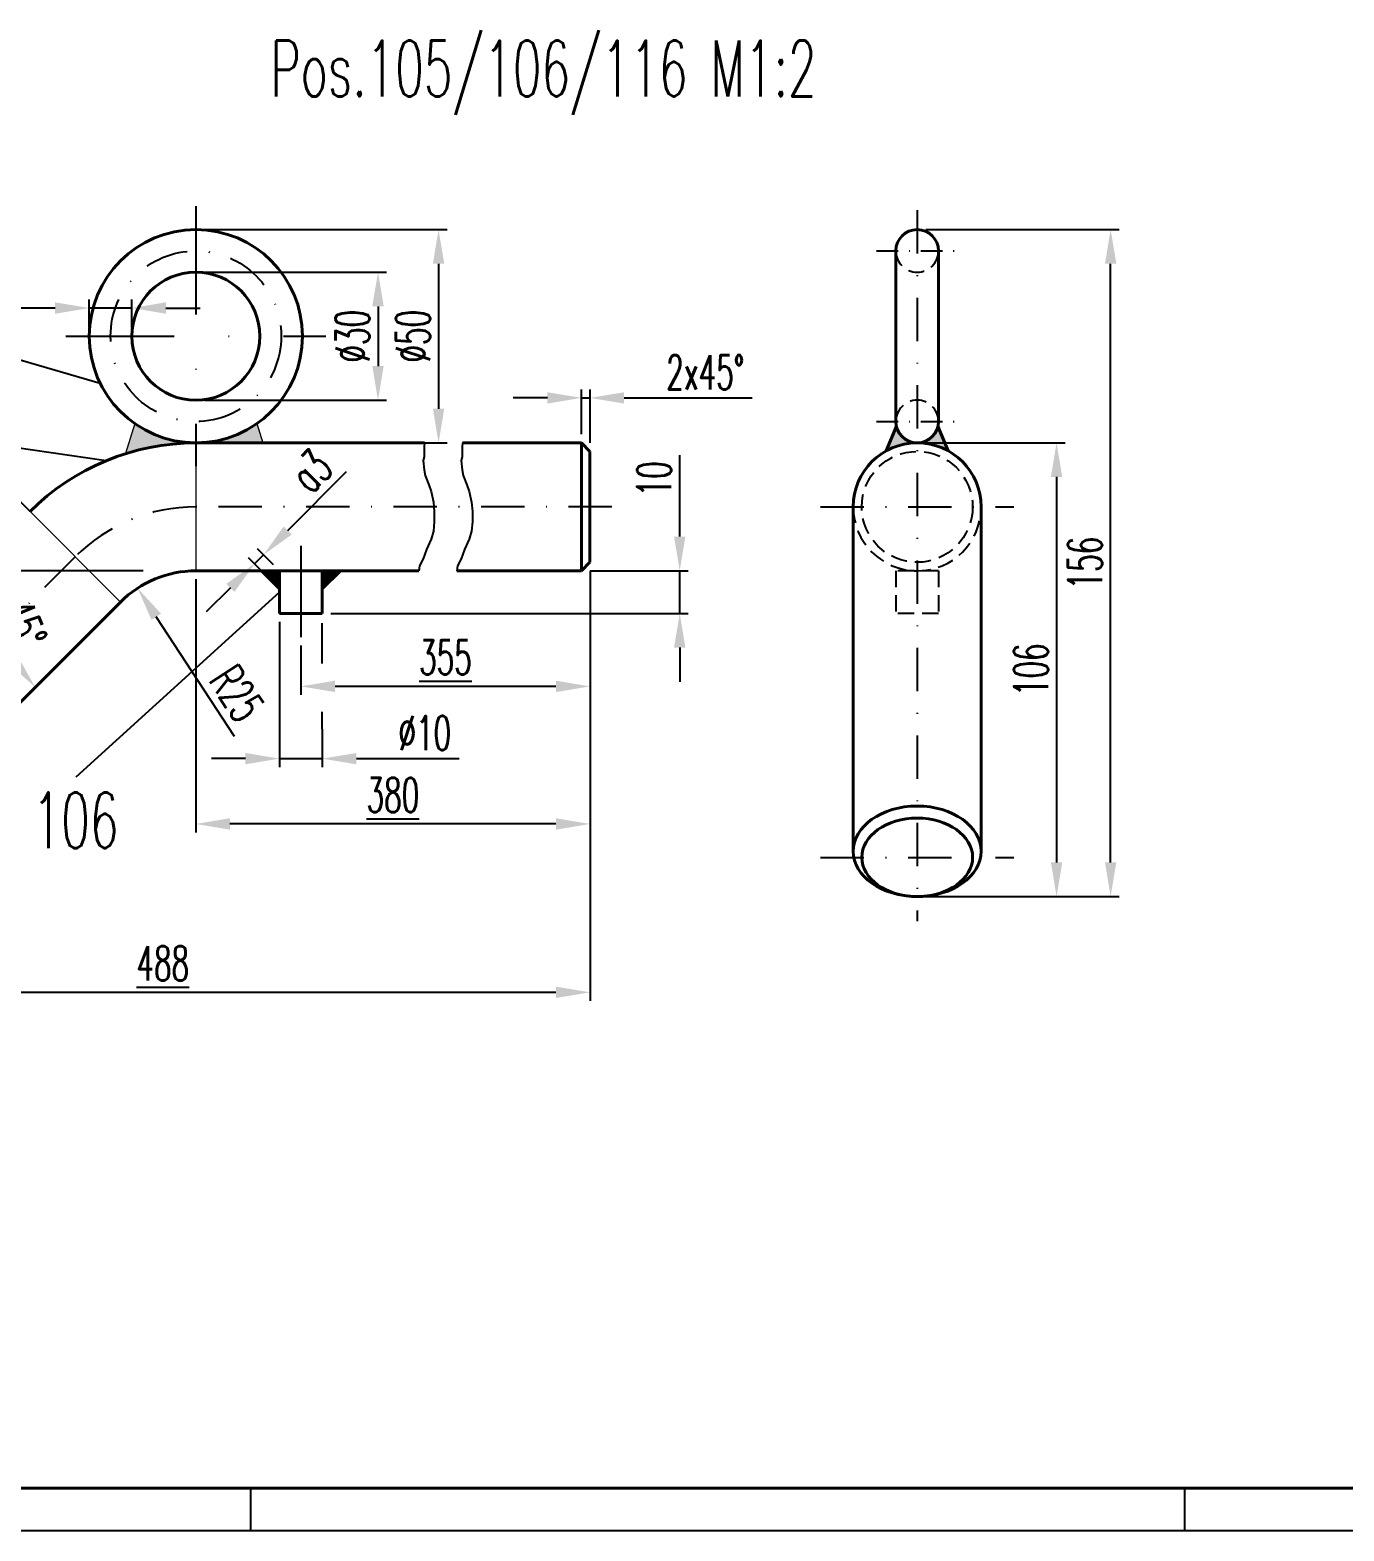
# Model space of a CAD drawing. Extents: x -620 to 569, y 5788 to 6629.
# Drawn here: x 133.8 to 287.8, y 5792.8 to 5968.8 of the extents above; entities that cross this region are included whole.
import ezdxf

# ---------------------------------------------------------------- set-up
doc = ezdxf.new("R2010")
doc.units = 0
doc.linetypes.add('STRICHPUNKT', pattern=[25.4, 12.7, -6.35, 0, -6.35])
doc.linetypes.add('VERDECKT', pattern=[9.525, 6.35, -3.175])
doc.layers.get('Defpoints').update_dxf_attribs({"linetype": 'CONTINUOUS'})
for name, color, linetype, lineweight in [('ACHSE', 150, 'STRICHPUNKT', 25), ('BEM', 6, 'CONTINUOUS', 25), ('SCHRAFFUR', 252, 'CONTINUOUS', 13), ('TEXT_7', 1, 'CONTINUOUS', 60), ('VERDECKT', 2, 'VERDECKT', 25), ('VOLL_03', 6, 'CONTINUOUS', 25), ('VOLL_05', 7, 'CONTINUOUS', 40)]:
    doc.layers.add(name, color=color, linetype=linetype, lineweight=lineweight)
doc.styles.add('ROMANS', font='romans.shx', dxfattribs={"width": 0.6, "height": 80})
doc.styles.get("Standard").update_dxf_attribs({"font": 'romans.shx', "width": 0.6})
doc.dimstyles.get("Standard").update_dxf_attribs({"dimtxt": 4, "dimasz": 4, "dimexe": 1, "dimexo": 1, "dimgap": 1, "dimtad": 1, "dimdsep": 46, "dimtxsty": 'Standard', "dimcen": 0, "dimclrd": 256, "dimclre": 256, "dimclrt": 256, "dimazin": 0, "dimtfac": 1, "dimtmove": 0, "dimatfit": 3, "dimfxl": 0, "dimtolj": 1, "dimtzin": 0, "dimarcsym": 0})

# ---------------------------------------------------------------- blocks, each defined once
blk = doc.blocks.new('*D185')
at = {"layer": 'BEM', "lineweight": -2}
for p, q in [((163.97, 5910.1), (170.88, 5917.01)), ((161.26, 5905.03), (159.37, 5906.92)), ((160.08, 5906.21), (161.14, 5907.27)), ((162.32, 5906.09), (160.43, 5907.98)), ((157.25, 5903.38), (154.42, 5900.56))]:
    blk.add_line(p, q, dxfattribs=at)
at = {"layer": 'BEM'}
for points in [[(163.49, 5910.57), (164.44, 5909.63), (161.14, 5907.27)], [(156.78, 5903.86), (157.72, 5902.91), (160.08, 5906.21)]]:
    blk.add_solid(points, dxfattribs=at)
at = {"layer": 'Defpoints', "color": 0}
for p in [(161.14, 5907.27), (163.02, 5905.39), (161.96, 5904.32)]:
    blk.add_point(p, dxfattribs=at)
at = {"layer": 'BEM', "insert": (166.71, 5917.09), "char_height": 4, "attachment_point": 5, "rotation": 45}
blk.add_mtext('\\A1;a3', dxfattribs=at)
blk = doc.blocks.new('*D184')
at = {"layer": 'BEM', "lineweight": -2}
for p, q in [((238.78, 5920.39), (255.12, 5920.39)), ((254.12, 5916.39), (254.12, 5871.2)), ((238.78, 5867.2), (255.12, 5867.2))]:
    blk.add_line(p, q, dxfattribs=at)
at = {"layer": 'BEM'}
for points in [[(253.46, 5916.39), (254.79, 5916.39), (254.12, 5920.39)], [(253.46, 5871.2), (254.79, 5871.2), (254.12, 5867.2)]]:
    blk.add_solid(points, dxfattribs=at)
at = {"layer": 'Defpoints', "color": 0}
for p in [(237.78, 5920.39), (237.78, 5867.2), (254.12, 5867.2)]:
    blk.add_point(p, dxfattribs=at)
at = {"layer": 'BEM', "insert": (251.12, 5893.79), "char_height": 4, "attachment_point": 5, "rotation": 90}
blk.add_mtext('\\A1;106', dxfattribs=at)
blk = doc.blocks.new('*D183')
at = {"layer": 'BEM', "lineweight": -2}
for p, q in [((199.42, 5905.39), (199.42, 5854.97)), ((99.23, 5858.45), (99.23, 5854.97)), ((195.42, 5855.97), (103.23, 5855.97))]:
    blk.add_line(p, q, dxfattribs=at)
at = {"layer": 'BEM'}
for points in [[(103.23, 5856.64), (103.23, 5855.31), (99.23, 5855.97)], [(195.42, 5856.64), (195.42, 5855.31), (199.42, 5855.97)]]:
    blk.add_solid(points, dxfattribs=at)
at = {"layer": 'Defpoints', "color": 0}
for p in [(199.42, 5906.39), (99.23, 5859.45), (99.23, 5855.97)]:
    blk.add_point(p, dxfattribs=at)
at = {"layer": 'BEM', "insert": (149.33, 5859.37), "char_height": 4, "attachment_point": 5}
blk.add_mtext('\\A1;{\\L488}', dxfattribs=at)
blk = doc.blocks.new('*D182')
at = {"layer": 'BEM', "lineweight": -2}
for p, q in [((163.02, 5899.39), (163.02, 5882.37)), ((168.02, 5886.84), (168.02, 5882.37)), ((159.02, 5883.37), (155.02, 5883.37)), ((163.02, 5883.37), (168.02, 5883.37)), ((172.02, 5883.37), (184.08, 5883.37))]:
    blk.add_line(p, q, dxfattribs=at)
at = {"layer": 'BEM'}
for points in [[(159.02, 5884.03), (159.02, 5882.7), (163.02, 5883.37)], [(172.02, 5884.03), (172.02, 5882.7), (168.02, 5883.37)]]:
    blk.add_solid(points, dxfattribs=at)
at = {"layer": 'Defpoints', "color": 0}
for p in [(163.02, 5900.39), (168.02, 5887.84), (168.02, 5883.37)]:
    blk.add_point(p, dxfattribs=at)
at = {"layer": 'BEM', "insert": (180.05, 5886.37), "char_height": 4, "attachment_point": 5}
blk.add_mtext('\\A1;%%c10', dxfattribs=at)
blk = doc.blocks.new('*D181')
at = {"layer": 'BEM', "lineweight": -2}
for p, q in [((209.94, 5909.39), (209.94, 5918.93)), ((199.42, 5905.39), (210.94, 5905.39)), ((209.94, 5900.39), (209.94, 5905.39)), ((169.02, 5900.39), (210.94, 5900.39)), ((209.94, 5896.39), (209.94, 5892.39))]:
    blk.add_line(p, q, dxfattribs=at)
at = {"layer": 'BEM'}
for points in [[(209.27, 5909.39), (210.6, 5909.39), (209.94, 5905.39)], [(209.27, 5896.39), (210.6, 5896.39), (209.94, 5900.39)]]:
    blk.add_solid(points, dxfattribs=at)
at = {"layer": 'Defpoints', "color": 0}
for p in [(198.42, 5905.39), (209.94, 5905.39), (168.02, 5900.39)]:
    blk.add_point(p, dxfattribs=at)
at = {"layer": 'BEM', "insert": (206.94, 5916.16), "char_height": 4, "attachment_point": 5, "rotation": 90}
blk.add_mtext('\\A1;10', dxfattribs=at)
blk = doc.blocks.new('*D180')
at = {"layer": 'BEM', "lineweight": -2}
blk.add_line((157.73, 5885.95), (148.56, 5900), dxfattribs=at)
at = {"layer": 'BEM'}
blk.add_solid([(149.12, 5900.37), (148, 5899.64), (146.37, 5903.35)], dxfattribs=at)
at = {"layer": 'Defpoints', "color": 0}
for p in [(146.37, 5903.35), (153.2, 5892.89)]:
    blk.add_point(p, dxfattribs=at)
at = {"layer": 'BEM', "insert": (158.01, 5891.01), "char_height": 4, "attachment_point": 5, "rotation": 303.1217}
blk.add_mtext('\\A1;R25', dxfattribs=at)
blk = doc.blocks.new('*D179')
at = {"layer": 'BEM', "lineweight": -2}
blk.add_line((147.02, 5905.39), (127.72, 5905.39), dxfattribs=at)
blk.add_arc((148.02, 5905.39), 19.3, 191.8961, 213.1039, dxfattribs=at)
at = {"layer": 'BEM'}
for points in [[(128.48, 5901.34), (129.8, 5901.48), (128.72, 5905.39)], [(132.38, 5895.26), (131.34, 5894.42), (134.38, 5891.74)]]:
    blk.add_solid(points, dxfattribs=at)
at = {"layer": 'Defpoints', "color": 0}
for p in [(153.2, 5905.39), (179.34, 5905.39), (144.36, 5901.72), (129.38, 5900.39), (109.84, 5867.2)]:
    blk.add_point(p, dxfattribs=at)
at = {"layer": 'BEM', "insert": (132.97, 5899.15), "char_height": 4, "attachment_point": 5, "rotation": 292.5}
blk.add_mtext('\\A1;45°', dxfattribs=at)
blk = doc.blocks.new('*D178')
at = {"layer": 'BEM', "lineweight": -2}
for p, q in [((133.76, 5912.33), (127.72, 5918.36)), ((96.03, 5885.26), (125.6, 5914.83)), ((98.53, 5877.1), (92.49, 5883.13))]:
    blk.add_line(p, q, dxfattribs=at)
at = {"layer": 'BEM'}
for points in [[(125.13, 5915.3), (126.07, 5914.36), (128.43, 5917.66)], [(95.56, 5885.73), (96.5, 5884.78), (93.2, 5882.43)]]:
    blk.add_solid(points, dxfattribs=at)
at = {"layer": 'Defpoints', "color": 0}
for p in [(128.43, 5917.66), (134.46, 5911.62), (99.23, 5876.39)]:
    blk.add_point(p, dxfattribs=at)
at = {"layer": 'BEM', "insert": (108.69, 5902.16), "char_height": 4, "attachment_point": 5, "rotation": 45}
blk.add_mtext('\\A1;100', dxfattribs=at)
blk = doc.blocks.new('*D177')
at = {"layer": 'BEM', "lineweight": -2}
for p, q in [((199.42, 5905.39), (199.42, 5874.71)), ((153.2, 5904.39), (153.2, 5874.71)), ((195.42, 5875.71), (157.2, 5875.71))]:
    blk.add_line(p, q, dxfattribs=at)
at = {"layer": 'BEM'}
for points in [[(157.2, 5876.38), (157.2, 5875.04), (153.2, 5875.71)], [(195.42, 5876.38), (195.42, 5875.04), (199.42, 5875.71)]]:
    blk.add_solid(points, dxfattribs=at)
at = {"layer": 'Defpoints', "color": 0}
for p in [(153.2, 5905.39), (199.42, 5906.39), (153.2, 5875.71)]:
    blk.add_point(p, dxfattribs=at)
at = {"layer": 'BEM', "insert": (176.31, 5879.11), "char_height": 4, "attachment_point": 5}
blk.add_mtext('\\A1;{\\L380}', dxfattribs=at)
blk = doc.blocks.new('*D176')
at = {"layer": 'BEM', "lineweight": -2}
for p, q in [((199.42, 5905.39), (199.42, 5890.84)), ((165.52, 5896.62), (165.52, 5890.84)), ((195.42, 5891.84), (169.52, 5891.84))]:
    blk.add_line(p, q, dxfattribs=at)
at = {"layer": 'BEM'}
for points in [[(169.52, 5892.5), (169.52, 5891.17), (165.52, 5891.84)], [(195.42, 5892.5), (195.42, 5891.17), (199.42, 5891.84)]]:
    blk.add_solid(points, dxfattribs=at)
at = {"layer": 'Defpoints', "color": 0}
for p in [(199.42, 5906.39), (165.52, 5897.62), (165.52, 5891.84)]:
    blk.add_point(p, dxfattribs=at)
at = {"layer": 'BEM', "insert": (182.47, 5895.24), "char_height": 4, "attachment_point": 5}
blk.add_mtext('\\A1;{\\L355}', dxfattribs=at)
blk = doc.blocks.new('*D175')
at = {"layer": 'BEM', "lineweight": -2}
for p, q in [((198.42, 5921.39), (198.42, 5926.66)), ((199.42, 5920.39), (199.42, 5926.66)), ((194.42, 5925.66), (190.42, 5925.66)), ((198.42, 5925.66), (199.42, 5925.66)), ((203.42, 5925.66), (218.44, 5925.66))]:
    blk.add_line(p, q, dxfattribs=at)
at = {"layer": 'BEM'}
for points in [[(194.42, 5926.32), (194.42, 5924.99), (198.42, 5925.66)], [(203.42, 5926.32), (203.42, 5924.99), (199.42, 5925.66)]]:
    blk.add_solid(points, dxfattribs=at)
at = {"layer": 'Defpoints', "color": 0}
for p in [(199.42, 5925.66), (198.42, 5920.39), (199.42, 5919.39)]:
    blk.add_point(p, dxfattribs=at)
at = {"layer": 'BEM', "insert": (212.93, 5928.66), "char_height": 4, "attachment_point": 5}
blk.add_mtext('\\A1;2x45°', dxfattribs=at)
blk = doc.blocks.new('*D174')
at = {"layer": 'BEM', "lineweight": -2}
for p, q in [((140.7, 5933.89), (140.7, 5937.19)), ((145.7, 5933.89), (145.7, 5937.19)), ((136.7, 5936.19), (124.65, 5936.19)), ((145.7, 5936.19), (140.7, 5936.19)), ((149.7, 5936.19), (153.7, 5936.19))]:
    blk.add_line(p, q, dxfattribs=at)
at = {"layer": 'BEM'}
for points in [[(136.7, 5936.86), (136.7, 5935.52), (140.7, 5936.19)], [(149.7, 5936.86), (149.7, 5935.52), (145.7, 5936.19)]]:
    blk.add_solid(points, dxfattribs=at)
at = {"layer": 'Defpoints', "color": 0}
for p in [(140.7, 5936.19), (140.7, 5932.89), (145.7, 5932.89)]:
    blk.add_point(p, dxfattribs=at)
at = {"layer": 'BEM', "insert": (128.67, 5939.19), "char_height": 4, "attachment_point": 5}
blk.add_mtext('\\A1;%%c10', dxfattribs=at)
blk = doc.blocks.new('*D173')
at = {"layer": 'BEM', "lineweight": -2}
for p, q in [((154.2, 5945.39), (182.66, 5945.39)), ((181.66, 5941.39), (181.66, 5924.39)), ((154.38, 5920.39), (182.66, 5920.39))]:
    blk.add_line(p, q, dxfattribs=at)
at = {"layer": 'BEM'}
for points in [[(181, 5941.39), (182.33, 5941.39), (181.66, 5945.39)], [(181, 5924.39), (182.33, 5924.39), (181.66, 5920.39)]]:
    blk.add_solid(points, dxfattribs=at)
at = {"layer": 'Defpoints', "color": 0}
for p in [(153.2, 5945.39), (153.38, 5920.39), (181.66, 5920.39)]:
    blk.add_point(p, dxfattribs=at)
at = {"layer": 'BEM', "insert": (178.66, 5932.89), "char_height": 4, "attachment_point": 5, "rotation": 90}
blk.add_mtext('\\A1;%%c50', dxfattribs=at)
blk = doc.blocks.new('*D172')
at = {"layer": 'BEM', "lineweight": -2}
for p, q in [((154.2, 5940.39), (175.56, 5940.39)), ((174.56, 5936.39), (174.56, 5929.39)), ((154.2, 5925.39), (175.56, 5925.39))]:
    blk.add_line(p, q, dxfattribs=at)
at = {"layer": 'BEM'}
for points in [[(173.89, 5936.39), (175.23, 5936.39), (174.56, 5940.39)], [(173.89, 5929.39), (175.23, 5929.39), (174.56, 5925.39)]]:
    blk.add_solid(points, dxfattribs=at)
at = {"layer": 'Defpoints', "color": 0}
for p in [(153.2, 5940.39), (153.2, 5925.39), (174.56, 5925.39)]:
    blk.add_point(p, dxfattribs=at)
at = {"layer": 'BEM', "insert": (171.56, 5932.89), "char_height": 4, "attachment_point": 5, "rotation": 90}
blk.add_mtext('\\A1;%%c30', dxfattribs=at)
blk = doc.blocks.new('*D0')
at = {"layer": 'BEM', "lineweight": -2}
for p, q in [((238.78, 5945.39), (261.46, 5945.39)), ((260.46, 5871.2), (260.46, 5941.39)), ((238.78, 5867.2), (261.46, 5867.2))]:
    blk.add_line(p, q, dxfattribs=at)
at = {"layer": 'BEM'}
for points in [[(259.8, 5941.39), (261.13, 5941.39), (260.46, 5945.39)], [(259.8, 5871.2), (261.13, 5871.2), (260.46, 5867.2)]]:
    blk.add_solid(points, dxfattribs=at)
at = {"layer": 'Defpoints', "color": 0}
for p in [(237.78, 5945.39), (260.46, 5945.39), (237.78, 5867.2)]:
    blk.add_point(p, dxfattribs=at)
at = {"layer": 'BEM', "insert": (257.46, 5906.29), "char_height": 4, "attachment_point": 5, "rotation": 90}
blk.add_mtext('\\A1;156', dxfattribs=at)

msp = doc.modelspace()

# ---------------------------------------------------------------- hatches: boundary and pattern name
at = {"layer": 'SCHRAFFUR'}
h = msp.add_hatch(color=256, dxfattribs=at)
h.paths.add_polyline_path([(153.2027, 5920.3854, -0.15379539), (146.0377, 5922.6427), (144.9715, 5919.1247, -0.07614024)])
h.paths.add_polyline_path([(153.2027, 5920.3854), (161.0517, 5920.3854), (160.3676, 5922.6427, -0.15379539)])
h = msp.add_hatch(color=256, dxfattribs=at)
h.paths.add_polyline_path([(234.146, 5919.4459, -0.12715927), (237.7806, 5920.3854, -0.35085508), (235.3414, 5922.3373)])
h.paths.add_polyline_path([(237.7806, 5920.3854, -0.12715927), (241.4152, 5919.4459), (240.2198, 5922.3373, -0.35085508)])
for points in [[(163.025, 5905.3854), (160.9037, 5905.3854), (163.025, 5903.2641)], [(170.1463, 5905.3854), (168.025, 5905.3854), (168.025, 5903.2641)]]:
    msp.add_hatch(color=256, dxfattribs=at).paths.add_polyline_path(points)

# ---------------------------------------------------------------- linework, layer by layer
at = {"layer": 'ACHSE'}
for p, q in [((153.2027, 5948.1221), (153.2027, 5917.6488)), ((137.966, 5932.8854), (168.4393, 5932.8854)), ((165.525, 5908.3011), (165.525, 5897.6237))]:
    msp.add_line(p, q, dxfattribs=at)
at = {"layer": 'ACHSE', "ltscale": 0.4}
for p, q in [((237.7806, 5947.6525), (237.7806, 5864.3257)), ((201.9942, 5912.8854), (153.2027, 5912.8854)), ((226.4453, 5912.8854), (249.1159, 5912.8854)), ((139.0605, 5907.0276), (102.0631, 5870.0301)), ((226.4453, 5871.7979), (249.1159, 5871.7979))]:
    msp.add_line(p, q, dxfattribs=at)
at = {"layer": 'ACHSE', "ltscale": 0.2}
for p, q in [((233.0136, 5942.8854), (242.5476, 5942.8854)), ((233.0136, 5922.8854), (242.5476, 5922.8854))]:
    msp.add_line(p, q, dxfattribs=at)
at = {"layer": 'ACHSE', "ltscale": 0.4}
msp.add_circle((153.2027, 5932.8854), 10, dxfattribs=at)
msp.add_arc((153.2027, 5892.8854), 20, 90, 135, dxfattribs=at)
at = {"layer": 'BEM'}
for p, q in [((141.9908, 5927.3588), (116.8757, 5934.6619)), ((142.6789, 5918.2921), (111.3877, 5922.7728)), ((163.025, 5902.8854), (139.12, 5881.1878)), ((168.025, 5894.5037), (168.025, 5899.2622)), ((168.025, 5886.8364), (168.025, 5888.845))]:
    msp.add_line(p, q, dxfattribs=at)
for points in [[(180.0186, 5920.3854), (179.9623, 5919.9351), (179.9623, 5918.7337), (179.846, 5918.3074), (179.9623, 5917.2222), (180.0786, 5916.5634), (180.5049, 5915.4782), (180.7763, 5914.6643), (181.0476, 5913.4241), (181.1639, 5912.339), (181.1639, 5911.1375), (181.0476, 5910.0524), (180.7763, 5909.0835), (180.2336, 5907.882), (179.846, 5906.7969), (179.4196, 5905.983), (179.3389, 5905.3854)], [(184.4761, 5920.3854), (184.4198, 5919.9351), (184.4198, 5918.7337), (184.3036, 5918.3074), (184.4198, 5917.2222), (184.5361, 5916.5634), (184.9625, 5915.4782), (185.2338, 5914.6643), (185.5052, 5913.4241), (185.6214, 5912.339), (185.6214, 5911.1375), (185.5052, 5910.0524), (185.2338, 5909.0835), (184.6912, 5907.882), (184.3036, 5906.7969), (183.8772, 5905.983), (183.7964, 5905.3854)]]:
    msp.add_lwpolyline(points, dxfattribs=at)
at = {"layer": 'SCHRAFFUR'}
for p, q in [((146.0377, 5922.6427), (144.9715, 5919.1247)), ((160.3676, 5922.6427), (161.0517, 5920.3854)), ((153.2027, 5920.3854), (153.2027, 5905.3854)), ((133.7572, 5912.3309), (144.3638, 5901.7243))]:
    msp.add_line(p, q, dxfattribs=at)
at = {"layer": 'VERDECKT', "ltscale": 0.3}
for p, q in [((240.2806, 5905.3854), (235.2806, 5905.3854)), ((235.2806, 5905.3854), (235.2806, 5900.3854)), ((240.2806, 5905.3854), (240.2806, 5900.3854)), ((240.2806, 5900.3854), (235.2806, 5900.3854))]:
    msp.add_line(p, q, dxfattribs=at)
msp.add_circle((237.7806, 5912.8854), 6.5, dxfattribs=at)
for centre, radius, start, end in [((237.7806, 5942.8854), 2.5, 180, 0), ((237.7806, 5922.8854), 2.5, 0, 180), ((237.7806, 5912.8854), 7.5, 180, 0)]:
    msp.add_arc(centre, radius, start, end, dxfattribs=at)
at = {"layer": 'VOLL_03'}
for p, q in [((159.6217, 5797.8285), (159.6217, 5792.8285)), ((269.1217, 5797.8285), (269.1217, 5792.8285))]:
    msp.add_line(p, q, dxfattribs=at)
at = {"layer": 'VOLL_03', "ltscale": 0.8}
msp.add_line((563.6217, 5792.8285), (-615.3783, 5792.8285), dxfattribs=at)
at = {"layer": 'VOLL_05'}
for p, q in [((235.2806, 5942.8854), (235.2806, 5922.8854)), ((240.2806, 5942.8854), (240.2806, 5922.8854)), ((235.3414, 5922.3373), (234.146, 5919.4459)), ((240.2198, 5922.3373), (241.4152, 5919.4459)), ((180.0186, 5920.3854), (153.2027, 5920.3854)), ((198.4157, 5920.3854), (184.4761, 5920.3854)), ((198.4157, 5920.3854), (198.4157, 5905.3854)), ((198.4157, 5920.3854), (199.4157, 5919.3854)), ((199.4157, 5919.3854), (199.4157, 5906.3854)), ((230.2806, 5912.8854), (230.2806, 5872.505)), ((245.2806, 5912.8854), (245.2806, 5872.505)), ((179.3389, 5905.3854), (153.2027, 5905.3854)), ((160.9037, 5905.3854), (163.025, 5903.2641)), ((163.025, 5905.3854), (163.025, 5900.3854)), ((170.1463, 5905.3854), (168.025, 5903.2641)), ((168.025, 5905.3854), (168.025, 5900.3854)), ((198.4157, 5905.3854), (183.7964, 5905.3854)), ((199.4157, 5906.3854), (198.4157, 5905.3854)), ((144.3638, 5901.7243), (109.8412, 5867.2017)), ((168.025, 5900.3854), (163.025, 5900.3854))]:
    msp.add_line(p, q, dxfattribs=at)
at = {"layer": 'VOLL_05', "ltscale": 0.8}
msp.add_line((558.6217, 5797.8285), (-610.3783, 5797.8285), dxfattribs=at)
at = {"layer": 'VOLL_05'}
for radius in [12.5, 7.5]:
    msp.add_circle((153.2027, 5932.8854), radius, dxfattribs=at)
for centre, radius, start, end in [((237.7806, 5942.8854), 2.5, 0, 180), ((237.7806, 5922.8854), 2.5, 180, 0), ((153.2027, 5892.8854), 27.5, 90, 135), ((237.7806, 5912.8854), 7.5, 0, 180), ((153.2027, 5892.8854), 12.5, 90, 135)]:
    msp.add_arc(centre, radius, start, end, dxfattribs=at)
for centre, major_axis in [((237.7806, 5872.505), (-7.5, 0)), ((237.7806, 5871.7979), (-6.5, 0))]:
    msp.add_ellipse(centre, major_axis=major_axis, ratio=0.70710678, dxfattribs=at)

# ---------------------------------------------------------------- texts
at = {"layer": 'TEXT_7', "style": 'ROMANS', "width": 0.6}
for s, height, p in [('Pos.105/106/116 M1:2', 6.534407, (161.9595, 5961.0027)), ('106', 6.53441, (134.0572, 5872.8653))]:
    msp.add_text(s, height=height, dxfattribs=at).set_placement(p)

# ---------------------------------------------------------------- dimensions: what is measured, and where the dimension line sits
at = {"layer": 'BEM'}
for base, p1, p2, text, picture, middle in [((181.6626, 5920.3854), (153.2027, 5945.3854), (153.3803, 5920.3854), '%%c<>', '*D173', (178.6626, 5932.8854)), ((260.4621, 5945.3854), (237.7806, 5867.2017), (237.7806, 5945.3854), '156', '*D0', (257.4621, 5906.2936)), ((174.5585, 5925.3854), (153.2027, 5940.3854), (153.2027, 5925.3854), '%%c<>', '*D172', (171.5585, 5932.8854)), ((254.1228, 5867.2017), (237.7806, 5920.3854), (237.7806, 5867.2017), '106', '*D184', (251.1228, 5893.7936))]:
    dim = msp.add_linear_dim(base=base, p1=p1, p2=p2, angle=90, text=text, dimstyle='Standard', override={"dimlfac": 2}, dxfattribs=at)
    dim.commit()
    dim.dimension.update_dxf_attribs({"geometry": picture, "text_midpoint": middle})
for base, p1, p2, text, picture, middle in [((140.7027, 5936.1914), (145.7027, 5932.8854), (140.7027, 5932.8854), '%%c<>', '*D174', (128.6741, 5939.1914)), ((199.4157, 5925.6554), (198.4157, 5920.3854), (199.4157, 5919.3854), '<>x45°', '*D175', (212.93, 5928.6554)), ((99.2346, 5855.9745), (199.4157, 5906.3854), (99.2346, 5859.4534), '{\\L488}', '*D183', (149.3252, 5859.3745)), ((153.2027, 5875.7108), (199.4157, 5906.3854), (153.2027, 5905.3854), '{\\L380}', '*D177', (176.3092, 5879.1108)), ((165.525, 5891.8371), (199.4157, 5906.3854), (165.525, 5897.6237), '{\\L355}', '*D176', (182.4704, 5895.2371)), ((168.025, 5883.3661), (163.025, 5900.3854), (168.025, 5887.8364), '%%c<>', '*D182', (180.0536, 5886.3661))]:
    dim = msp.add_linear_dim(base=base, p1=p1, p2=p2, text=text, dimstyle='Standard', override={"dimlfac": 2}, dxfattribs=at)
    dim.commit()
    dim.dimension.update_dxf_attribs({"geometry": picture, "text_midpoint": middle})
for p1, p2, distance, text, picture, middle in [((161.9643, 5904.3248), (163.025, 5905.3854), 2.6691, 'a<>', '*D185', (166.7137, 5917.0914)), ((99.2346, 5876.3941), (134.4643, 5911.6238), 8.5328, '100', '*D178', (108.6946, 5902.1638))]:
    dim = msp.add_aligned_dim(p1=p1, p2=p2, distance=distance, text=text, dimstyle='Standard', override={"dimlfac": 2}, dxfattribs=at)
    dim.commit()
    dim.dimension.update_dxf_attribs({"geometry": picture, "text_midpoint": middle})
dim = msp.add_linear_dim(base=(209.9372, 5905.3854), p1=(168.025, 5900.3854), p2=(198.4157, 5905.3854), angle=90, dimstyle='Standard', override={"dimlfac": 2}, dxfattribs=at)
dim.commit()
dim.dimension.update_dxf_attribs({"geometry": '*D181', "text_midpoint": (206.9372, 5916.1569)})
dim = msp.add_angular_dim_2l(base=(129.3825, 5900.3902), line1=((144.3638, 5901.7243), (109.8412, 5867.2017)), line2=((179.3389, 5905.3854), (153.2027, 5905.3854)), text='45°', dimstyle='Standard', override={"dimlfac": 2}, dxfattribs=at)
dim.commit()
dim.dimension.update_dxf_attribs({"geometry": '*D179', "text_midpoint": (132.9657, 5899.1477)})
dim = msp.add_radius_dim(center=(153.2027, 5892.8854), mpoint=(146.3724, 5903.3543), dimstyle='Standard', override={"dimlfac": 2, "dimtmove": 1}, dxfattribs=at)
dim.commit()
dim.dimension.update_dxf_attribs({"geometry": '*D180', "text_midpoint": (155.4941, 5889.3733), "dimtype": 132})

doc.saveas('drawing.dxf')
